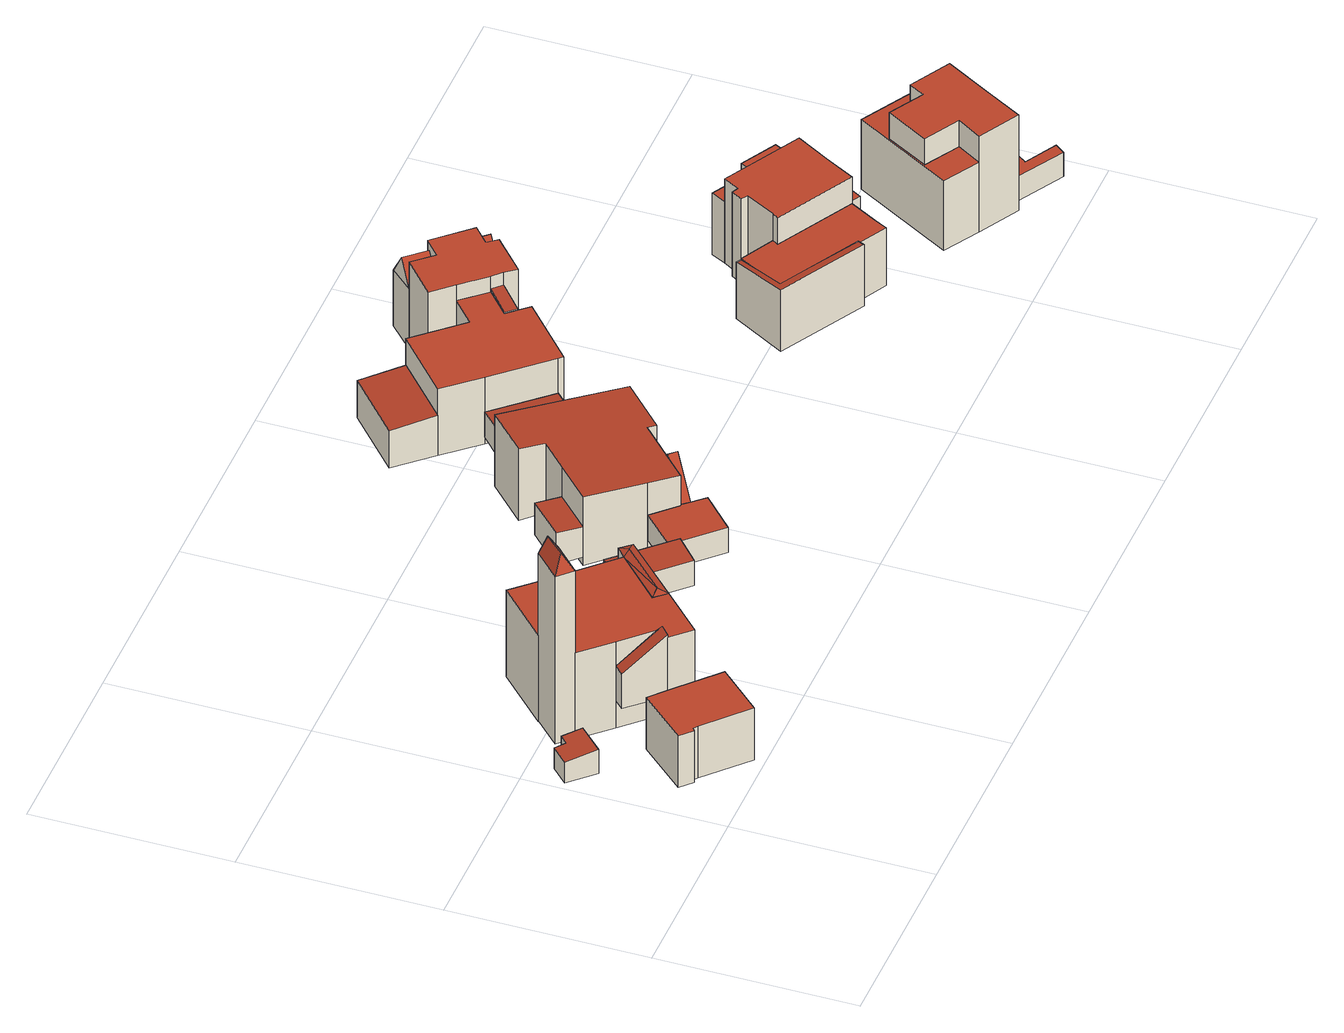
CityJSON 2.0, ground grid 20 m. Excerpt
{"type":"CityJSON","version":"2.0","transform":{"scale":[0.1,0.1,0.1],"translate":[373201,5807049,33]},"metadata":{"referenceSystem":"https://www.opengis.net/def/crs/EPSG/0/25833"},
"CityObjects":{
"building1":{"type":"Building","attributes":{"Gemeindeschluessel":"11000006","Geometrietyp2DReferenz":"3000","function":"31001_1313","roofType":"2100","measuredHeight":2.79},"address":[{"country":"Germany","locality":"Berlin","dependentLocality":"Steglitz-Zehlendorf"}],"geometry":[{"type":"Solid","lod":"2","boundaries":[[[[0,1,2,3]],[[4,5,1,0]],[[6,7,5,4]],[[8,9,7,6]],[[10,11,9,8]],[[3,2,11,10]],[[8,6,4,0,3,10]],[[1,5,7,9,11,2]]]],"semantics":{"surfaces":[{"type":"WallSurface"},{"type":"RoofSurface"},{"type":"GroundSurface"}],"values":[[0,0,0,0,0,0,1,2]]}}]},
"building2":{"type":"Building","attributes":{"Gemeindeschluessel":"11000006","Geometrietyp2DReferenz":"3000","function":"31001_2463","roofType":"1000","measuredHeight":5.97},"address":[{"country":"Germany","locality":"Berlin","dependentLocality":"Steglitz-Zehlendorf"}],"geometry":[{"type":"Solid","lod":"2","boundaries":[[[[12,13,14,15]],[[16,17,13,12]],[[18,19,17,16]],[[20,21,19,18]],[[22,23,21,20]],[[24,25,23,22]],[[26,27,25,24]],[[15,14,27,26]],[[24,22,20,18,16,12,15,26]],[[13,17,19,21,23,25,27,14]]]],"semantics":{"surfaces":[{"type":"WallSurface"},{"type":"RoofSurface"},{"type":"GroundSurface"}],"values":[[0,0,0,0,0,0,0,0,1,2]]}}]},
"building3":{"type":"Building","attributes":{"Gemeindeschluessel":"11000006","Geometrietyp2DReferenz":"3000","function":"31001_1010"},"address":[{"country":"Germany","locality":"Berlin","dependentLocality":"Steglitz-Zehlendorf","thoroughfareName":"Via Tilia"}],"children":["building3-1","building3-2","building3-3"]},
"building3-1":{"type":"BuildingPart","attributes":{"roofType":"1000","measuredHeight":9.98},"parents":["building3"],"geometry":[{"type":"Solid","lod":"2","boundaries":[[[[28,29,30,31,32]],[[33,34,35,36,37,38,39]],[[40,41,42,43,44]],[[45,46,41,40]],[[47,48,46,45]],[[49,50,48,47]],[[51,52,50,49]],[[32,31,52,51]],[[49,47,45,40,44,53,33,39,54,55,28,32,51]],[[30,56,36,35,57,42,41,46,48,50,52,31]],[[30,29,58,56]],[[29,28,55,58]],[[56,58,37,36]],[[54,39,38]],[[58,55,54,38,37]],[[35,34,59,57]],[[33,53,59,34]],[[57,59,43,42]],[[53,44,43,59]]]],"semantics":{"surfaces":[{"type":"WallSurface"},{"type":"RoofSurface"},{"type":"GroundSurface"},{"type":"ClosureSurface"}],"values":[[0,0,0,0,0,0,0,0,1,2,0,3,0,0,3,0,3,0,3]]}}]},
"building3-2":{"type":"BuildingPart","attributes":{"roofType":"5000","measuredHeight":21.1},"parents":["building3"],"geometry":[{"type":"Solid","lod":"2","boundaries":[[[[60,44,43,61,62]],[[62,61,34,33,63]],[[64,63,65,66]],[[65,60,66]],[[66,60,62,64]],[[62,63,64]],[[43,59,34,61]],[[44,60,65,53]],[[59,43,44,53]],[[53,65,63,33]],[[34,59,53,33]]]],"semantics":{"surfaces":[{"type":"WallSurface"},{"type":"RoofSurface"},{"type":"GroundSurface"},{"type":"ClosureSurface"}],"values":[[0,0,1,0,1,1,2,0,3,0,3]]}}]},
"building3-3":{"type":"BuildingPart","attributes":{"roofType":"2100","measuredHeight":7.1},"parents":["building3"],"geometry":[{"type":"Solid","lod":"2","boundaries":[[[[67,68,29,28,69]],[[38,37,68,67]],[[54,38,67,69,70]],[[68,37,58,29]],[[54,70,55]],[[37,38,54,55,58]],[[55,70,69,28]],[[29,58,55,28]]]],"semantics":{"surfaces":[{"type":"WallSurface"},{"type":"RoofSurface"},{"type":"GroundSurface"},{"type":"ClosureSurface"}],"values":[[0,0,1,2,0,3,0,3]]}}]},
"building4":{"type":"Building","attributes":{"Gemeindeschluessel":"11000006","Geometrietyp2DReferenz":"3000","function":"51009_1610","roofType":"5000","measuredHeight":7.39},"address":[{"country":"Germany","locality":"Berlin","dependentLocality":"Steglitz-Zehlendorf"}],"geometry":[{"type":"Solid","lod":"2","boundaries":[[[[51,71,72,73]],[[49,74,71,51]],[[47,75,74,49]],[[76,77,75,47]],[[73,72,77,76]],[[78,76,47]],[[79,78,47]],[[47,49,79]],[[49,51,79]],[[79,51,73,78]],[[73,76,78]],[[71,74,75,77,72]]]],"semantics":{"surfaces":[{"type":"WallSurface"},{"type":"RoofSurface"},{"type":"GroundSurface"}],"values":[[0,0,0,0,0,1,1,1,1,1,1,2]]}}]},
"building5":{"type":"Building","attributes":{"Gemeindeschluessel":"11000006","Geometrietyp2DReferenz":"3000","function":"31001_2463","roofType":"2100","measuredHeight":3.16},"address":[{"country":"Germany","locality":"Berlin","dependentLocality":"Steglitz-Zehlendorf"}],"geometry":[{"type":"Solid","lod":"2","boundaries":[[[[80,81,82,83]],[[84,85,81,80]],[[86,87,85,84]],[[88,89,87,86]],[[90,91,89,88]],[[83,82,91,90]],[[88,86,84,80,83,90]],[[81,85,87,89,91,82]]]],"semantics":{"surfaces":[{"type":"WallSurface"},{"type":"RoofSurface"},{"type":"GroundSurface"}],"values":[[0,0,0,0,0,0,1,2]]}}]},
"building6":{"type":"Building","attributes":{"Gemeindeschluessel":"11000006","Geometrietyp2DReferenz":"3000","function":"31001_2463","roofType":"1000","measuredHeight":2.89},"address":[{"country":"Germany","locality":"Berlin","dependentLocality":"Steglitz-Zehlendorf"}],"geometry":[{"type":"Solid","lod":"2","boundaries":[[[[92,93,94,95]],[[96,97,93,92]],[[98,99,97,96]],[[100,101,99,98]],[[102,103,101,100]],[[104,105,103,102]],[[95,94,105,104]],[[102,100,98,96,92,95,104]],[[93,97,99,101,103,105,94]]]],"semantics":{"surfaces":[{"type":"WallSurface"},{"type":"RoofSurface"},{"type":"GroundSurface"}],"values":[[0,0,0,0,0,0,0,1,2]]}}]},
"building7":{"type":"Building","attributes":{"Gemeindeschluessel":"11000006","Geometrietyp2DReferenz":"3000","function":"31001_1010"},"address":[{"country":"Germany","locality":"Berlin","dependentLocality":"Steglitz-Zehlendorf","thoroughfareName":"Via Tilia"}],"children":["building7-1","building7-2"]},
"building7-1":{"type":"BuildingPart","attributes":{"roofType":"2100","measuredHeight":8.25},"parents":["building7"],"geometry":[{"type":"Solid","lod":"2","boundaries":[[[[106,107,108,109]],[[110,111,112,113,107,106]],[[114,115,116,117,118,119]],[[120,121,115,114]],[[122,123,121,120]],[[124,125,123,122]],[[126,127,125,124]],[[128,129,127,126]],[[130,131,129,128]],[[109,108,131,130]],[[128,126,124,122,120,114,119,110,106,109,130]],[[107,113,116,115,121,123,125,127,129,131,108]],[[113,112,117,116]],[[111,110,119,118]],[[117,112,111,118]]]],"semantics":{"surfaces":[{"type":"WallSurface"},{"type":"RoofSurface"},{"type":"GroundSurface"},{"type":"ClosureSurface"}],"values":[[0,0,0,0,0,0,0,0,0,0,1,2,0,0,3]]}}]},
"building7-2":{"type":"BuildingPart","attributes":{"roofType":"2100","measuredHeight":3.73},"parents":["building7"],"geometry":[{"type":"Solid","lod":"2","boundaries":[[[[132,133,112,111]],[[134,135,133,132]],[[118,117,135,134]],[[134,132,111,118]],[[133,135,117,112]],[[117,118,111,112]]]],"semantics":{"surfaces":[{"type":"WallSurface"},{"type":"RoofSurface"},{"type":"GroundSurface"},{"type":"ClosureSurface"}],"values":[[0,0,0,1,2,3]]}}]},
"building8":{"type":"Building","attributes":{"Gemeindeschluessel":"11000006","Geometrietyp2DReferenz":"3000","function":"51009_1610","roofType":"3100","measuredHeight":6.68},"address":[{"country":"Germany","locality":"Berlin","dependentLocality":"Steglitz-Zehlendorf"}],"geometry":[{"type":"Solid","lod":"2","boundaries":[[[[136,101,103,137]],[[138,139,101,136]],[[140,141,139,138]],[[137,103,141,140]],[[136,142,138]],[[140,143,137]],[[137,143,142,136]],[[138,142,143,140]],[[101,139,141,103]]]],"semantics":{"surfaces":[{"type":"WallSurface"},{"type":"RoofSurface"},{"type":"GroundSurface"}],"values":[[0,0,0,0,0,0,1,1,2]]}}]},
"building9":{"type":"Building","attributes":{"Gemeindeschluessel":"11000006","Geometrietyp2DReferenz":"3000","function":"31001_2463","roofType":"2100","measuredHeight":3.06},"address":[{"country":"Germany","locality":"Berlin","dependentLocality":"Steglitz-Zehlendorf"}],"geometry":[{"type":"Solid","lod":"2","boundaries":[[[[144,145,146,147]],[[148,149,145,144]],[[150,151,149,148]],[[147,146,151,150]],[[148,144,147,150]],[[145,149,151,146]]]],"semantics":{"surfaces":[{"type":"WallSurface"},{"type":"RoofSurface"},{"type":"GroundSurface"}],"values":[[0,0,0,0,1,2]]}}]},
"building10":{"type":"Building","attributes":{"Gemeindeschluessel":"11000006","Geometrietyp2DReferenz":"3000","function":"31001_1010"},"address":[{"country":"Germany","locality":"Berlin","dependentLocality":"Steglitz-Zehlendorf","thoroughfareName":"Via Tilia"}],"children":["building10-1","building10-2","building10-3","building10-4"]},
"building10-1":{"type":"BuildingPart","attributes":{"roofType":"1000","measuredHeight":10.14},"parents":["building10"],"geometry":[{"type":"Solid","lod":"2","boundaries":[[[[152,153,154,155,156,157]],[[158,159,160,161,162,163]],[[164,165,166,159,158]],[[167,168,169,170,171]],[[157,156,168,167]],[[171,172,173,174,175,164,158,163,152,157,167]],[[155,160,159,166,176,177,178,179,169,168,156]],[[155,154,161,160]],[[153,152,163,162]],[[161,154,153,162]],[[165,164,175,180]],[[176,166,165,180]],[[181,180,175,174,182]],[[177,176,180,182]],[[180,181,182]],[[182,174,173,183]],[[178,177,182,183]],[[184,183,173,172,185]],[[179,178,183,185]],[[183,184,185]],[[185,172,171,170]],[[169,179,185,170]]]],"semantics":{"surfaces":[{"type":"WallSurface"},{"type":"RoofSurface"},{"type":"GroundSurface"},{"type":"ClosureSurface"}],"values":[[0,0,0,0,0,1,2,0,0,3,0,3,0,3,3,0,3,0,3,3,0,3]]}}]},
"building10-2":{"type":"BuildingPart","attributes":{"roofType":"5000","measuredHeight":9.3},"parents":["building10"],"geometry":[{"type":"Solid","lod":"2","boundaries":[[[[170,169,186,187]],[[188,189,166,165]],[[187,186,189,188]],[[187,188,190,181,182,183,184,191]],[[181,190,165,180]],[[191,184,185,170]],[[187,191,170]],[[165,190,188]],[[169,179,178,177,176,166,189,186]],[[179,169,170,185]],[[179,185,183,178]],[[178,183,182,177]],[[176,177,182,180]],[[176,180,165,166]],[[185,184,183]],[[182,181,180]]]],"semantics":{"surfaces":[{"type":"WallSurface"},{"type":"RoofSurface"},{"type":"GroundSurface"},{"type":"ClosureSurface"}],"values":[[0,0,0,1,1,1,0,0,2,3,3,3,3,3,3,3]]}}]},
"building10-3":{"type":"BuildingPart","attributes":{"roofType":"2100","measuredHeight":4.66},"parents":["building10"],"geometry":[{"type":"Solid","lod":"2","boundaries":[[[[192,193,194,195]],[[196,197,193,192]],[[198,199,197,196]],[[196,192,195,198]],[[193,197,199,194]],[[198,195,194,199]]]],"semantics":{"surfaces":[{"type":"WallSurface"},{"type":"RoofSurface"},{"type":"GroundSurface"},{"type":"ClosureSurface"}],"values":[[0,0,0,1,2,3]]}}]},
"building10-4":{"type":"BuildingPart","attributes":{"roofType":"1000","measuredHeight":7.71},"parents":["building10"],"geometry":[{"type":"Solid","lod":"2","boundaries":[[[[200,195,194,201,202]],[[203,204,199,198,205]],[[162,161,204,203]],[[206,207,154,153]],[[208,209,207,206]],[[210,211,209,208]],[[212,213,211,210]],[[214,215,213,212]],[[202,201,215,214]],[[212,210,208,206,153,162,203,205,200,202,214]],[[194,199,204,161,154,207,209,211,213,215,201]],[[195,200,205,198]],[[199,194,195,198]],[[161,162,153,154]]]],"semantics":{"surfaces":[{"type":"WallSurface"},{"type":"RoofSurface"},{"type":"GroundSurface"},{"type":"ClosureSurface"}],"values":[[0,0,0,0,0,0,0,0,0,1,2,0,3,3]]}}]},
"building11":{"type":"Building","attributes":{"Gemeindeschluessel":"11000006","Geometrietyp2DReferenz":"3000","function":"51009_1610","roofType":"2100","measuredHeight":7.53},"address":[{"country":"Germany","locality":"Berlin","dependentLocality":"Steglitz-Zehlendorf"}],"geometry":[{"type":"Solid","lod":"2","boundaries":[[[[216,217,218,219]],[[220,221,217,216]],[[222,223,221,220]],[[219,218,223,222]],[[220,216,219,222]],[[217,221,223,218]]]],"semantics":{"surfaces":[{"type":"WallSurface"},{"type":"RoofSurface"},{"type":"GroundSurface"}],"values":[[0,0,0,0,1,2]]}}]},
"building12":{"type":"Building","attributes":{"Gemeindeschluessel":"11000006","Geometrietyp2DReferenz":"3000","function":"31001_1010"},"address":[{"country":"Germany","locality":"Berlin","dependentLocality":"Steglitz-Zehlendorf","thoroughfareName":"Via Tilia"}],"children":["building12-1","building12-2","building12-3","building12-4"]},
"building12-1":{"type":"BuildingPart","attributes":{"roofType":"2100","measuredHeight":7.07},"parents":["building12"],"geometry":[{"type":"Solid","lod":"2","boundaries":[[[[224,225,226,227]],[[228,229,225,224]],[[230,231,232,233,234]],[[227,226,231,230]],[[234,235,236,228,224,227,230]],[[225,229,237,232,231,226]],[[236,235,238]],[[228,236,238,237,229]],[[238,235,234,233]],[[238,233,232,237]]]],"semantics":{"surfaces":[{"type":"WallSurface"},{"type":"RoofSurface"},{"type":"GroundSurface"},{"type":"ClosureSurface"}],"values":[[0,0,0,0,1,2,0,3,0,3]]}}]},
"building12-2":{"type":"BuildingPart","attributes":{"roofType":"1000","measuredHeight":7.15},"parents":["building12"],"geometry":[{"type":"Solid","lod":"2","boundaries":[[[[239,240,241,242]],[[243,244,240,239]],[[245,246,244,243]],[[247,248,246,245]],[[249,250,248,247]],[[247,245,243,239,242,249]],[[240,244,246,248,250,241]],[[249,242,241,250]]]],"semantics":{"surfaces":[{"type":"WallSurface"},{"type":"RoofSurface"},{"type":"GroundSurface"},{"type":"ClosureSurface"}],"values":[[0,0,0,0,0,1,2,3]]}}]},
"building12-3":{"type":"BuildingPart","attributes":{"roofType":"1000","measuredHeight":6.71},"parents":["building12"],"geometry":[{"type":"Solid","lod":"2","boundaries":[[[[233,232,251,252]],[[253,254,229,228,255]],[[256,257,258,259]],[[252,251,257,256]],[[259,260,253,255,236,238,233,252,256]],[[232,237,229,254,261,258,257,251]],[[232,233,238,237]],[[236,255,228]],[[237,238,236,228,229]],[[254,253,260,261]],[[261,260,259,258]]]],"semantics":{"surfaces":[{"type":"WallSurface"},{"type":"RoofSurface"},{"type":"GroundSurface"},{"type":"ClosureSurface"}],"values":[[0,0,0,0,1,2,3,0,3,3,3]]}}]},
"building12-4":{"type":"BuildingPart","attributes":{"roofType":"1000","measuredHeight":9.72},"parents":["building12"],"geometry":[{"type":"Solid","lod":"2","boundaries":[[[[262,263,254,253,264]],[[265,266,263,262]],[[267,268,266,265]],[[269,270,268,267]],[[271,242,241,270,269]],[[272,273,250,249,274]],[[275,259,258,273,272]],[[274,271,269,267,265,262,264,276,275,272]],[[261,254,263,266,268,270,241,250,273,258]],[[259,275,276,260]],[[261,258,259,260]],[[260,276,264,253]],[[254,261,260,253]],[[242,271,274,249]],[[250,241,242,249]]]],"semantics":{"surfaces":[{"type":"WallSurface"},{"type":"RoofSurface"},{"type":"GroundSurface"},{"type":"ClosureSurface"}],"values":[[0,0,0,0,0,0,0,1,2,0,3,0,3,0,3]]}}]},
"building13":{"type":"Building","attributes":{"Gemeindeschluessel":"11000006","Geometrietyp2DReferenz":"3000","function":"51009_1610","roofType":"2100","measuredHeight":3.05},"address":[{"country":"Germany","locality":"Berlin","dependentLocality":"Steglitz-Zehlendorf"}],"geometry":[{"type":"Solid","lod":"2","boundaries":[[[[277,257,278,279]],[[280,258,257,277]],[[281,273,258,280]],[[282,283,273,281]],[[279,278,283,282]],[[281,280,277,279,282]],[[257,258,273,283,278]]]],"semantics":{"surfaces":[{"type":"WallSurface"},{"type":"RoofSurface"},{"type":"GroundSurface"}],"values":[[0,0,0,0,0,1,2]]}}]},
"building14":{"type":"Building","attributes":{"Gemeindeschluessel":"11000006","Geometrietyp2DReferenz":"3000","function":"31001_2463","roofType":"1000","measuredHeight":3.14},"address":[{"country":"Germany","locality":"Berlin","dependentLocality":"Steglitz-Zehlendorf"}],"geometry":[{"type":"Solid","lod":"2","boundaries":[[[[281,273,283,284]],[[285,250,273,281]],[[286,248,250,285]],[[287,288,248,286]],[[289,290,288,287]],[[284,283,290,289]],[[287,286,285,281,284,289]],[[273,250,248,288,290,283]]]],"semantics":{"surfaces":[{"type":"WallSurface"},{"type":"RoofSurface"},{"type":"GroundSurface"}],"values":[[0,0,0,0,0,0,1,2]]}}]},
"building15":{"type":"Building","attributes":{"Gemeindeschluessel":"11000006","Geometrietyp2DReferenz":"3000","function":"31001_1010"},"address":[{"country":"Germany","locality":"Berlin","dependentLocality":"Steglitz-Zehlendorf","thoroughfareName":"Via Tilia"}],"children":["building15-1","building15-2"]},
"building15-1":{"type":"BuildingPart","attributes":{"roofType":"1000","measuredHeight":11.14},"parents":["building15"],"geometry":[{"type":"Solid","lod":"2","boundaries":[[[[291,292,293,294,295]],[[296,297,298,299,300]],[[295,294,297,296]],[[300,301,302,303,304,305,291,295,296]],[[293,306,307,308,309,310,298,297,294]],[[292,291,305,311]],[[306,293,292,311]],[[311,305,304,312]],[[307,306,311,312]],[[312,304,303,313]],[[308,307,312,313]],[[313,303,302,314]],[[309,308,313,314]],[[314,302,301,315]],[[310,309,314,315]],[[315,301,300,299]],[[298,310,315,299]]]],"semantics":{"surfaces":[{"type":"WallSurface"},{"type":"RoofSurface"},{"type":"GroundSurface"},{"type":"ClosureSurface"}],"values":[[0,0,0,1,2,0,3,0,3,0,3,0,3,0,3,0,3]]}}]},
"building15-2":{"type":"BuildingPart","attributes":{"roofType":"1000","measuredHeight":8.12},"parents":["building15"],"geometry":[{"type":"Solid","lod":"2","boundaries":[[[[316,317,318,319]],[[320,321,317,316]],[[299,298,321,320]],[[319,318,293,292]],[[311,312,313,314,315,299,320,316,319,292]],[[317,321,298,310,309,308,307,306,293,318]],[[298,299,315,310]],[[310,315,314,309]],[[309,314,313,308]],[[308,313,312,307]],[[307,312,311,306]],[[306,311,292,293]]]],"semantics":{"surfaces":[{"type":"WallSurface"},{"type":"RoofSurface"},{"type":"GroundSurface"},{"type":"ClosureSurface"}],"values":[[0,0,0,0,1,2,3,3,3,3,3,3]]}}]},
"building16":{"type":"Building","attributes":{"Gemeindeschluessel":"11000006","Geometrietyp2DReferenz":"3000","function":"51009_1610","roofType":"5000","measuredHeight":3.28},"address":[{"country":"Germany","locality":"Berlin","dependentLocality":"Steglitz-Zehlendorf"}],"geometry":[{"type":"Solid","lod":"2","boundaries":[[[[322,323,324,325]],[[326,327,323,322]],[[328,329,327,326]],[[330,331,329,328]],[[332,333,331,330]],[[325,324,333,332]],[[325,332,334,335,326,322]],[[330,328,335,334]],[[330,334,332]],[[326,335,328]],[[323,327,329,331,333,324]]]],"semantics":{"surfaces":[{"type":"WallSurface"},{"type":"RoofSurface"},{"type":"GroundSurface"}],"values":[[0,0,0,0,0,0,1,1,0,0,2]]}}]}
},
"vertices":[
[9,160,31],[9,160,7],[32,136,7],[32,136,35],[25,176,31],[25,176,7],[33,168,33],[33,168,7],[41,175,33],[41,175,7],[56,160,35],[56,160,7],
[40,48,78],[40,48,18],[44,45,18],[44,45,78],[37,46,78],[37,46,18],[25,57,78],[25,57,18],[67,103,78],[67,103,18],[84,88,78],[84,88,18],[126,49,78],[126,49,18],[86,6,78],[86,6,18],
[118,101,109],[118,101,41],[118,101,9],[137,82,9],[137,82,109],[69,172,109],[69,172,10],[69,172,9],[96,143,9],[96,143,41],[96,143,81],[96,143,109],[132,261,109],[132,261,9],[81,212,9],[81,212,10],[81,212,109],[151,241,109],[151,241,9],[213,178,109],[213,178,9],[167,134,109],[167,134,9],[178,122,109],[178,122,9],[96,198,109],[124,114,109],[128,110,109],[128,110,9],[96,198,9],[128,110,41],[96,198,10],
[81,212,204],[55,186,10],[55,186,204],[69,172,204],[69,186,221],[96,198,204],[88,205,221],
[87,134,81],[87,134,41],[118,101,112],[128,110,112],
[178,122,38],[233,176,38],[233,176,109],[167,134,38],[213,178,38],[223,187,109],[223,187,38],[222,176,112],[178,133,112],
[224,188,70],[224,188,41],[223,187,41],[223,187,70],[246,209,72],[246,209,41],[298,155,72],[298,155,41],[275,133,70],[275,133,41],[233,176,70],[233,176,41],
[290,163,69],[290,163,40],[331,121,40],[331,121,69],[323,195,69],[323,195,40],[346,172,69],[346,172,40],[347,173,69],[347,173,40],[354,165,69],[354,165,40],[365,153,69],[365,153,40],
[323,195,106],[323,195,31],[346,172,31],[346,172,104],[279,241,111],[279,241,76],[279,241,41],[279,241,31],[339,299,111],[339,299,31],[313,274,31],[313,274,41],[313,274,76],[313,274,111],[320,318,114],[320,318,31],[359,355,114],[359,355,31],[451,259,103],[451,259,31],[407,217,103],[407,217,31],[400,224,104],[400,224,31],[347,173,104],[347,173,31],
[260,260,78],[260,260,41],[294,293,78],[294,293,41],
[347,173,68],[354,165,68],[400,224,51],[400,224,40],[407,217,51],[407,217,40],[367,192,107],[374,185,107],
[425,389,57],[425,389,28],[403,369,28],[403,369,59],[473,336,57],[473,336,28],[451,316,59],[451,316,28],
[542,426,115],[542,426,97],[542,426,20],[542,426,14],[551,417,14],[551,417,115],[501,471,115],[501,471,14],[520,451,14],[520,451,20],[520,451,97],[520,451,115],[536,502,115],[536,502,83],[536,502,14],[560,406,115],[560,406,14],[594,437,14],[594,437,83],[594,437,115],[586,447,115],[603,462,115],[571,497,115],[554,482,115],[554,482,14],[571,497,14],[603,462,14],[586,447,14],[554,482,83],[567,494,107],[571,497,101],[603,462,101],[600,459,107],[586,447,83],
[622,462,14],[622,462,78],[563,527,78],[563,527,14],[549,514,107],[608,450,107],
[363,458,63],[363,458,20],[395,423,20],[395,423,66],[421,510,63],[421,510,20],[453,475,66],[453,475,20],
[395,423,97],[425,389,20],[425,389,97],[495,429,97],[495,429,20],[453,475,97],[517,404,97],[517,404,20],[526,394,97],[526,394,20],[535,384,97],[535,384,20],[477,332,97],[477,332,20],[473,336,97],[473,336,20],
[542,426,101],[542,426,25],[517,404,25],[517,404,98],[551,417,101],[551,417,25],[526,394,98],[526,394,25],
[656,232,99],[656,232,33],[626,178,33],[626,178,104],[661,229,99],[661,229,33],[713,130,104],[713,130,33],[717,137,33],[717,137,100],[717,137,103],[635,182,103],[653,215,100],[635,182,33],[635,182,100],
[735,284,104],[735,284,33],[727,269,33],[727,269,104],[777,261,104],[777,261,33],[784,274,104],[784,274,33],[820,254,104],[820,254,33],[805,226,104],[805,226,33],
[747,121,33],[747,121,100],[695,211,100],[695,211,33],[661,229,100],[754,135,100],[754,135,33],[769,162,33],[769,162,100],[691,205,100],[691,205,33],
[711,241,131],[711,241,33],[695,211,131],[705,245,131],[705,245,33],[712,256,131],[712,256,33],[718,253,131],[718,253,33],[727,269,131],[786,193,131],[786,193,33],[805,226,131],[769,162,131],[691,205,131],
[754,135,64],[765,129,33],[765,129,60],[769,162,64],[786,193,64],[797,188,60],[797,188,33],
[797,188,64],[805,226,64],[820,254,64],[857,234,64],[857,234,33],[823,174,64],[823,174,33],
[857,72,136],[857,72,106],[857,72,25],[898,49,25],[898,49,136],[919,86,136],[919,86,25],[946,133,25],[946,133,106],[946,133,136],[905,156,136],[896,140,136],[861,160,136],[837,117,136],[872,97,136],[872,97,25],[837,117,25],[861,160,25],[896,140,25],[905,156,25],[872,97,106],[837,117,106],[861,160,106],[896,140,106],[905,156,106],
[878,193,106],[878,193,25],[821,93,25],[821,93,106],[955,149,106],[955,149,25],
[944,23,65],[944,23,37],[949,32,37],[949,32,67],[898,49,65],[898,49,37],[919,86,65],[919,86,37],[933,78,65],[933,78,37],[917,50,67],[917,50,37],[921,58,69],[908,66,69]
]}
